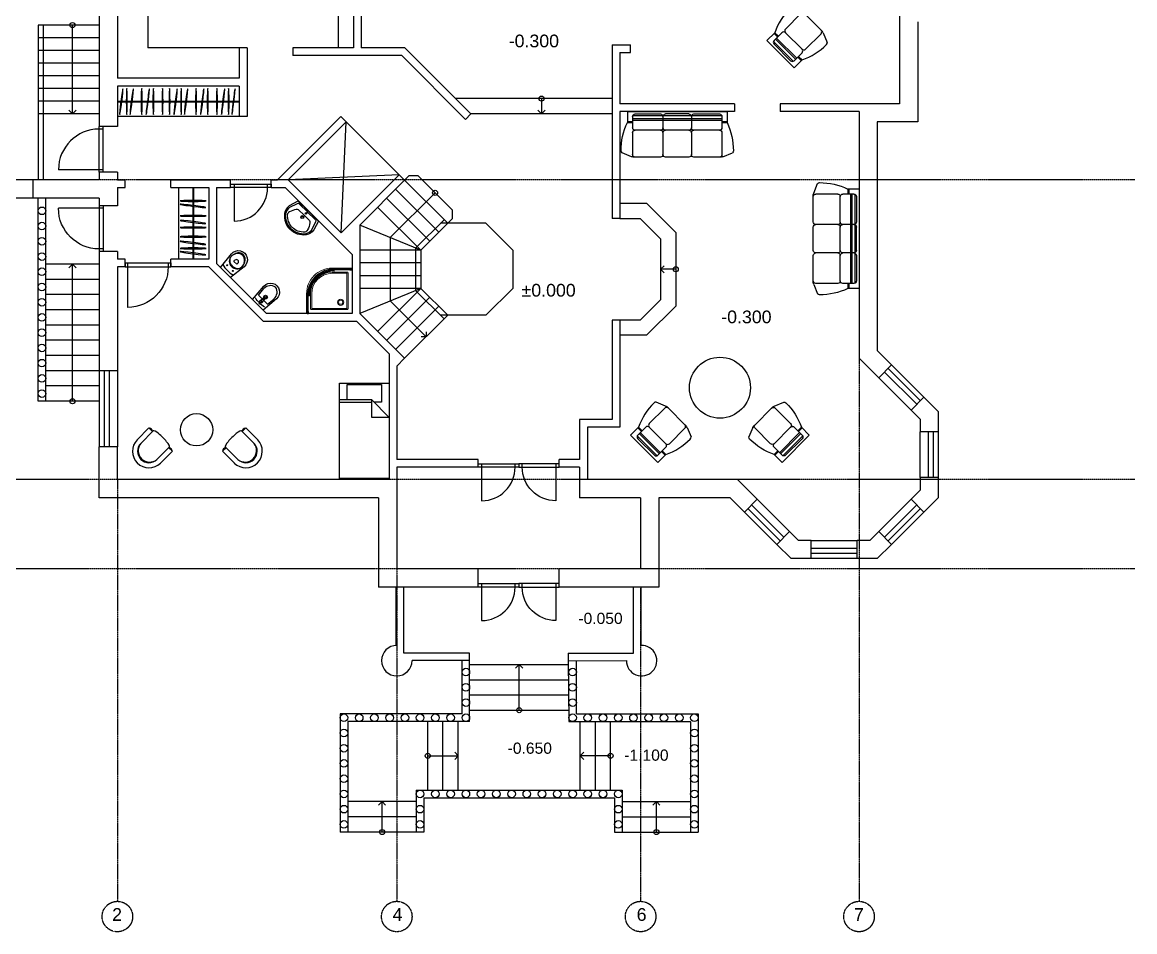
# Model space of a CAD drawing. Header units: millimetres. Extents: x -112665 to -16847, y 30630 to 100849.
# Drawn here: x -38748 to -16847, y 65238 to 83153 of the extents above; entities that cross this region are included whole.
import ezdxf

# ---------------------------------------------------------------- set-up
doc = ezdxf.new("R2010")
doc.units = ezdxf.units.MM
doc.linetypes.add('CENTER2', pattern=[1.125, 0.75, -0.125, 0.125, -0.125])
for name, color, linetype in [('axis', 40, 'CENTER2'), ('door', 251, 'Continuous'), ('furniture _san', 36, 'Continuous'), ('glass', 4, 'Continuous'), ('Stair', 250, 'Continuous'), ('wall', 5, 'Continuous')]:
    doc.layers.add(name, color=color, linetype=linetype)
doc.layers.add('txt', color=7, linetype='Continuous', lineweight=13)
doc.styles.add('ATTR', font='romans.shx', dxfattribs={"width": 0.8, "height": 0.7})
doc.styles.get("Standard").update_dxf_attribs({"font": 'arial.ttf'})

# ---------------------------------------------------------------- blocks, each defined once
blk = doc.blocks.new('Door90')
for points in [[(0, 80), (-900, 80)], [(-900, 80), (-900, 0)], [(0, 0), (-900, 0)], [(-850, 80), (-850, 0)], [(-50, 80), (-50, -800)], [(0, 80), (0, 0)]]:
    blk.add_lwpolyline(points)
blk.add_arc((-50, 0), 800, 180, 270)
blk = doc.blocks.new('Door80')
for points in [[(-70, 0), (-70, 730)], [(-730, 70), (-730, 0)]]:
    blk.add_lwpolyline(points)
blk.add_lwpolyline([(-800, 0), (-800, 70), (0, 70), (0, 0)], close=True)
blk.add_arc((-70, 70), 660, 90, 180)
blk = doc.blocks.new('mimmy221x90')
at = {"color": 0}
for p, q in [((-150, 420), (-150, 200)), ((1810, 420), (-150, 420)), ((-50, 220), (-150, 220)), ((1706, 340), (-50, 340)), ((-50, 320), (-50, 100)), ((1710, 280), (-50, 280)), ((1710, 250), (-50, 250)), ((500, 370), (0, 370)), ((550, 320), (550, 105)), ((600, 370), (1060, 370)), ((1110, 320), (1110, 105)), ((1660, 370), (1160, 370)), ((1710, 320), (1710, 100)), ((1810, 220), (1710, 220)), ((1810, 420), (1810, 200)), ((-50, 200), (-150, 200)), ((-50, 0), (-50, -430)), ((0, 50), (500, 50)), ((550, 0), (550, -430)), ((600, 50), (1060, 50)), ((1110, 0), (1110, -430)), ((1160, 50), (1660, 50)), ((1810, 200), (1710, 200)), ((1710, 0), (1710, -430)), ((-68, -472), (-256, -395)), ((1728, -472), (1916, -395)), ((0, -480), (500, -480)), ((600, -480), (1060, -480)), ((1160, -480), (1660, -480))]:
    blk.add_line(p, q, dxfattribs=at)
for centre, radius, start, end in [((0, 320), 50, 90, 180), ((500, 320), 50, 0, 90), ((600, 320), 50, 90, 180), ((1060, 320), 50, 0, 90), ((1160, 320), 50, 90, 180), ((1660, 320), 50, 0, 90), ((989, -348), 1264, 154.3056, 180.3518), ((0, 100), 50, 180, 270), ((0, 0), 50, 90, 180), ((500, 100), 50, 270, 0), ((500, 0), 50, 0, 90), ((600, 100), 50, 180, 270), ((600, 0), 50, 90, 180), ((1060, 100), 50, 270, 0), ((1060, 0), 50, 0, 90), ((1160, 100), 50, 180, 270), ((1160, 0), 50, 90, 180), ((1660, 100), 50, 270, 0), ((1660, 0), 50, 0, 90), ((671, -348), 1264, 359.6482, 25.6944), ((-225, -356), 50, 180, 231.3402), ((0, -430), 50, 180, 270), ((500, -430), 50, 270, 0), ((600, -430), 50, 180, 270), ((1060, -430), 50, 270, 0), ((1160, -430), 50, 180, 270), ((1660, -430), 50, 270, 0), ((1885, -356), 50, 308.6598, 0), ((-20, -345), 136, 249.0983, 278.2983), ((1680, -345), 136, 261.7017, 290.9017)]:
    blk.add_arc(centre, radius, start, end, dxfattribs=at)
blk = doc.blocks.new('mimmy101x90')
at = {"color": 0}
for p, q in [((75, 776), (75, 556)), ((835, 776), (75, 776)), ((175, 676), (175, 456)), ((731, 696), (179, 696)), ((685, 726), (225, 726)), ((735, 676), (735, 456)), ((835, 776), (835, 556)), ((175, 576), (75, 576)), ((175, 556), (75, 556)), ((735, 636), (175, 636)), ((735, 606), (175, 606)), ((835, 576), (735, 576)), ((835, 556), (735, 556)), ((175, 356), (175, -74)), ((225, 406), (685, 406)), ((735, 356), (735, -74)), ((157, -116), (-31, -39)), ((225, -124), (685, -124)), ((753, -116), (941, -39))]:
    blk.add_line(p, q, dxfattribs=at)
for centre, radius, start, end in [((225, 676), 50, 90, 180), ((685, 676), 50, 0, 90), ((1214, 8), 1264, 154.3056, 180.3518), ((225, 456), 50, 180, 270), ((685, 456), 50, 270, 0), ((-304, 8), 1264, 359.6482, 25.6944), ((225, 356), 50, 90, 180), ((685, 356), 50, 0, 90), ((0, 0), 50, 180, 231.3402), ((910, 0), 50, 308.6598, 0), ((205, 11), 136, 249.0983, 278.2983), ((225, -74), 50, 180, 270), ((685, -74), 50, 270, 0), ((705, 11), 136, 261.7017, 290.9017)]:
    blk.add_arc(centre, radius, start, end, dxfattribs=at)
blk = doc.blocks.new('BEDTWIN')
at = {"linetype": 'Continuous'}
for p, q in [((0, -75.000002), (0, 0)), ((0, 0), (39.00005, 0)), ((39.00005, 0), (39.00005, -75.002733)), ((6.12005, -12.96), (6.12005, -0.99222)), ((6.12345, -1), (33.00005, -1)), ((33.00005, -1), (33.00005, -15)), ((0, -12.96), (25.15995, -12.96)), ((25.15995, -15.12), (0, -15.12)), ((25.15995, -12.96), (25.15995, -26.64)), ((38.84005, -26.64), (25.15995, -12.96)), ((33.00005, -15), (27.21735, -15)), ((25.15995, -26.64), (38.84005, -26.64)), ((38.99535, -75.000002), (0, -75.000002))]:
    blk.add_line(p, q, dxfattribs=at)
at = {"style": 'ATTR', "width": 0.8, "flags": 9}
blk.add_attdef('ESTCODE', (0, 0), '', height=0.7, dxfattribs=at)
blk = doc.blocks.new('Bedsingle')
at = {"xscale": 25.00000000000181, "yscale": 25.00000000000181, "zscale": 25.00000000000181, "rotation": 180.0072423897633}
blk.add_blockref('BEDTWIN', (975, 0), dxfattribs=at)
blk = doc.blocks.new('clab-65x60')
at = {"color": 0}
for p, q in [((-325, -304), (-325, 27)), ((-225, -324), (-225, 27)), ((225, 27), (225, -324)), ((325, 27), (325, -304)), ((-225, -304), (-325, -304)), ((325, -304), (225, -304))]:
    blk.add_line(p, q, dxfattribs=at)
for centre, radius, start, end in [((0, 21), 325, 1.005, 178.995), ((0, 21), 225, 1.4518, 178.5482), ((0, 0), 227, 6.8053, 173.1947), ((-275, -274), 50, 216.8699, 323.1301), ((275, -274), 50, 216.8699, 323.1301)]:
    blk.add_arc(centre, radius, start, end, dxfattribs=at)
blk.add_ellipse((0, -324), major_axis=(-225, 0), ratio=0.177778, start_param=0, end_param=3.141593, dxfattribs=at)
blk = doc.blocks.new('SSS')
for p, q in [((-1, 2), (0, 9)), ((10, -2), (0, 0)), ((12, 9), (2, 11)), ((8, 4), (13, 3)), ((10, 1), (11, 6)), ((16, 17), (12, 9)), ((23, 19), (21, 19)), ((10, -2), (10, -11)), ((14, -15), (16, -16))]:
    blk.add_line(p, q)
blk.add_lwpolyline([(22, 11), (20, 11, 0.414214), (18, 10), (15, -5, 0.414214), (16, -7), (18, -8)], format="xyb")
for points in [[(21, 4), (25, 3), (25, 3), (29, 25), (28, 25), (25, 26), (24, 25), (21, 4)], [(15, -24), (19, -25), (19, -24), (24, -3), (23, -3), (20, -2), (19, -2), (15, -23)]]:
    blk.add_lwpolyline(points, close=True)
blk.add_circle((11, 3), 3.6)
for centre, radius, start, end in [((0, 2), 1.8, 168.3985, 258.3985), ((2, 9), 1.8, 78.3985, 168.3985), ((11, 3), 5.4, 78.3985, 258.3985), ((20, 15), 4.5, 78.3985, 155.158), ((14, -11), 4.5, 181.639, 258.3985)]:
    blk.add_arc(centre, radius, start, end)
blk = doc.blocks.new('Kolo STANDARD PLUS 80')
at = {"color": 0, "lineweight": 0}
for p, q in [((0, 790), (1, 790)), ((1, 790), (5, 787)), ((5, 787), (10, 787)), ((34, 785), (6, 785)), ((6, 785), (6, 784)), ((6, 784), (10, 784)), ((10, 787), (10, 785)), ((10, 785), (12, 785)), ((10, 784), (10, 772)), ((12, 787), (25, 790)), ((12, 786), (12, 787)), ((12, 785), (12, 786)), ((20, 785), (12, 785)), ((12, 785), (12, 785)), ((12, 772), (12, 783)), ((12, 783), (34, 783)), ((25, 790), (38, 788)), ((31, 783), (37, 783)), ((34, 783), (34, 785)), ((38, 788), (39, 788)), ((38, 787), (38, 784)), ((39, 788), (39, 787)), ((39, 787), (39, 768)), ((39, 787), (307, 787)), ((39, 783), (307, 783)), ((315, 776), (315, 783)), ((319, 784), (319, 783)), ((320, 782), (320, 784)), ((327, 775), (327, 783)), ((10, 772), (6, 772)), ((6, 772), (6, 770)), ((6, 770), (7, 770)), ((7, 770), (34, 770)), ((7, 770), (7, 770)), ((34, 772), (12, 772)), ((12, 770), (20, 770)), ((30, 779), (30, 781)), ((39, 782), (31, 782)), ((31, 779), (31, 781)), ((35, 778), (31, 778)), ((34, 777), (31, 777)), ((34, 770), (34, 772)), ((35, 778), (35, 778)), ((37, 776), (35, 776)), ((36, 777), (37, 777)), ((38, 778), (38, 777)), ((38, 778), (39, 778)), ((38, 768), (38, 775)), ((39, 776), (307, 776)), ((39, 769), (307, 769)), ((39, 768), (39, 768)), ((70, 90), (70, 710)), ((350, 730), (90, 730)), ((90, 90), (90, 710)), ((350, 710), (90, 710)), ((315, 766), (315, 773)), ((315, 773), (315, 773)), ((315, 773), (315, 773)), ((316, 759), (315, 766)), ((315, 765), (316, 765)), ((316, 769), (317, 755)), ((317, 751), (316, 759)), ((317, 773), (317, 770)), ((317, 770), (322, 770)), ((317, 755), (325, 755)), ((327, 752), (317, 749)), ((325, 754), (318, 754)), ((318, 754), (318, 751)), ((318, 751), (327, 753)), ((318, 750), (318, 751)), ((325, 755), (325, 754)), ((327, 753), (327, 752)), ((601, 640), (602, 641)), ((604, 637), (601, 640)), ((607, 641), (604, 644)), ((604, 644), (604, 643)), ((606, 637), (604, 637)), ((605, 635), (612, 642)), ((611, 626), (605, 632)), ((606, 634), (613, 642)), ((612, 627), (606, 633)), ((608, 640), (607, 641)), ((614, 623), (609, 617)), ((609, 616), (610, 614)), ((612, 626), (612, 625)), ((612, 625), (612, 625)), ((612, 625), (614, 623)), ((614, 614), (612, 615)), ((613, 615), (612, 614)), ((620, 635), (613, 627)), ((616, 618), (613, 616)), ((614, 614), (613, 616)), ((614, 642), (620, 636)), ((621, 634), (614, 626)), ((614, 624), (617, 622)), ((614, 614), (615, 612)), ((614, 614), (616, 613)), ((615, 613), (614, 612)), ((616, 609), (614, 610)), ((615, 642), (621, 637)), ((616, 620), (618, 618)), ((616, 618), (617, 617)), ((618, 616), (616, 613)), ((618, 616), (617, 617)), ((623, 614), (617, 609)), ((620, 616), (618, 618)), ((624, 614), (622, 617)), ((625, 612), (623, 614)), ((626, 612), (625, 612)), ((625, 612), (625, 612)), ((634, 621), (626, 614)), ((626, 611), (632, 605)), ((635, 620), (627, 613)), ((627, 612), (633, 606)), ((634, 606), (642, 613)), ((635, 605), (642, 612)), ((642, 614), (636, 620)), ((642, 615), (637, 621)), ((637, 606), (637, 604)), ((637, 604), (640, 601)), ((640, 608), (641, 607)), ((640, 601), (641, 602)), ((641, 607), (644, 604)), ((644, 604), (643, 604)), ((710, 350), (710, 90)), ((730, 350), (730, 90)), ((752, 327), (749, 317)), ((750, 318), (751, 318)), ((751, 318), (753, 327)), ((754, 318), (751, 318)), ((751, 317), (759, 316)), ((753, 327), (752, 327)), ((755, 325), (754, 325)), ((754, 325), (754, 318)), ((755, 317), (755, 325)), ((769, 316), (755, 317)), ((759, 316), (766, 315)), ((765, 315), (765, 316)), ((766, 315), (773, 315)), ((769, 39), (769, 307)), ((770, 317), (770, 322)), ((773, 317), (770, 317)), ((773, 315), (773, 315)), ((773, 315), (773, 315)), ((775, 327), (783, 327)), ((776, 315), (783, 315)), ((776, 39), (776, 307)), ((782, 320), (784, 320)), ((784, 319), (783, 319)), ((783, 39), (783, 307)), ((787, 307), (787, 39)), ((710, 90), (90, 90)), ((710, 70), (90, 70)), ((770, 4), (766, 0)), ((787, 39), (768, 39)), ((768, 38), (775, 38)), ((768, 10), (770, 10)), ((770, 7), (770, 34)), ((770, 34), (772, 34)), ((770, 12), (770, 20)), ((770, 6), (770, 7)), ((772, 6), (770, 6)), ((772, 4), (770, 4)), ((772, 34), (772, 12)), ((772, 12), (783, 12)), ((784, 10), (772, 10)), ((772, 10), (772, 6)), ((772, 10), (773, 10)), ((776, 0), (772, 4)), ((773, 10), (773, 5)), ((782, 10), (773, 10)), ((773, 5), (777, 1)), ((776, 37), (776, 35)), ((777, 1), (776, 0)), ((778, 38), (777, 38)), ((777, 36), (777, 37)), ((777, 34), (777, 31)), ((778, 38), (778, 39)), ((778, 35), (778, 35)), ((778, 35), (778, 31)), ((778, 1), (782, 5)), ((780, 0), (778, 1)), ((779, 31), (781, 31)), ((779, 30), (781, 30)), ((783, 4), (780, 0)), ((782, 39), (782, 31)), ((782, 10), (784, 10)), ((782, 5), (782, 10)), ((783, 31), (783, 37)), ((783, 12), (783, 34)), ((783, 34), (785, 34)), ((783, 10), (783, 6)), ((784, 10), (783, 10)), ((783, 6), (785, 6)), ((785, 4), (783, 4)), ((787, 38), (784, 38)), ((784, 6), (784, 10)), ((784, 6), (784, 10)), ((785, 6), (784, 6)), ((785, 6), (784, 6)), ((785, 34), (785, 6)), ((785, 20), (785, 12)), ((785, 20), (785, 6)), ((785, 20), (785, 20)), ((785, 12), (785, 20)), ((786, 12), (785, 12)), ((785, 10), (787, 10)), ((785, 6), (785, 10)), ((789, 0), (785, 4)), ((787, 12), (786, 12)), ((787, 39), (788, 39)), ((790, 25), (787, 12)), ((787, 10), (787, 5)), ((787, 5), (790, 1)), ((788, 39), (788, 38)), ((788, 38), (790, 25)), ((790, 1), (789, 0))]:
    blk.add_line(p, q, dxfattribs=at)
at = {"color": 0}
for p, q in [((1, 790), (0, 789)), ((0, 789), (4, 785)), ((4, 783), (0, 780)), ((5, 787), (1, 790)), ((4, 785), (4, 783)), ((10, 787), (5, 787)), ((6, 783), (6, 785)), ((6, 785), (10, 785)), ((10, 783), (6, 783)), ((10, 785), (10, 787)), ((10, 782), (10, 783)), ((19, 787), (17, 787)), ((20, 785), (20, 786)), ((20, 785), (20, 785)), ((39, 787), (307, 787)), ((310, 783), (307, 783)), ((307, 783), (307, 776)), ((313, 783), (310, 782)), ((313, 776), (313, 783)), ((328, 775), (328, 783)), ((0, 780), (0, 779)), ((0, 779), (1, 778)), ((0, 779), (0, 779)), ((1, 777), (0, 776)), ((0, 776), (4, 772)), ((4, 770), (0, 766)), ((0, 766), (1, 765)), ((0, 766), (0, 766)), ((0, 766), (0, 766)), ((1, 778), (5, 782)), ((5, 773), (1, 777)), ((1, 765), (5, 768)), ((4, 772), (4, 770)), ((5, 782), (10, 782)), ((10, 773), (5, 773)), ((5, 768), (10, 768)), ((6, 770), (6, 772)), ((6, 772), (10, 772)), ((10, 770), (6, 770)), ((10, 772), (10, 773)), ((10, 768), (10, 770)), ((19, 769), (17, 769)), ((20, 770), (20, 770)), ((310, 782), (307, 782)), ((307, 778), (307, 778)), ((307, 774), (315, 774)), ((308, 777), (308, 776)), ((308, 775), (310, 775)), ((310, 776), (310, 778)), ((310, 778), (311, 778)), ((311, 778), (311, 776)), ((311, 775), (313, 775)), ((315, 773), (315, 769)), ((316, 769), (322, 769)), ((600, 640), (604, 645)), ((605, 635), (600, 640)), ((604, 645), (610, 640)), ((610, 640), (605, 635)), ((610, 617), (615, 622)), ((612, 615), (610, 617)), ((617, 620), (612, 615)), ((615, 622), (617, 620)), ((620, 617), (615, 612)), ((615, 612), (617, 610)), ((617, 610), (622, 615)), ((622, 615), (620, 617)), ((640, 610), (635, 605)), ((635, 605), (640, 600)), ((645, 604), (640, 610)), ((640, 600), (645, 604)), ((769, 316), (769, 322)), ((773, 315), (769, 315)), ((774, 307), (774, 315)), ((775, 328), (783, 328)), ((775, 311), (775, 313)), ((775, 308), (775, 310)), ((776, 313), (783, 313)), ((778, 311), (776, 311)), ((776, 310), (778, 310)), ((777, 308), (776, 308)), ((783, 307), (776, 307)), ((778, 310), (778, 311)), ((778, 307), (778, 307)), ((783, 313), (782, 310)), ((782, 310), (782, 307)), ((783, 310), (783, 307)), ((787, 39), (787, 307)), ((765, 1), (768, 5)), ((766, 0), (765, 1)), ((770, 4), (766, 0)), ((766, 0), (766, 0)), ((766, 0), (766, 0)), ((768, 5), (768, 10)), ((768, 10), (770, 10)), ((769, 19), (769, 17)), ((770, 20), (770, 20)), ((770, 10), (770, 6)), ((770, 6), (772, 6)), ((772, 4), (770, 4)), ((772, 6), (772, 10)), ((772, 10), (773, 10)), ((776, 0), (772, 4)), ((773, 10), (773, 5)), ((773, 5), (777, 1)), ((777, 1), (776, 0)), ((778, 1), (782, 5)), ((779, 0), (778, 1)), ((780, 0), (779, 0)), ((779, 0), (779, 0)), ((783, 4), (780, 0)), ((782, 5), (782, 10)), ((782, 10), (783, 10)), ((783, 10), (783, 6)), ((783, 6), (785, 6)), ((785, 4), (783, 4)), ((785, 20), (786, 20)), ((785, 6), (785, 10)), ((785, 10), (787, 10)), ((789, 0), (785, 4)), ((787, 19), (787, 17)), ((787, 10), (787, 5)), ((787, 5), (790, 1)), ((790, 1), (789, 0))]:
    blk.add_line(p, q, dxfattribs=at)
at = {"color": 0, "lineweight": 0}
blk.add_lwpolyline([(0, 0), (0, 800), (350, 800, -0.414214), (800, 350), (800, 0), (0, 0)], format="xyb", dxfattribs=at)
for centre, radius, start, end in [((90, 710), 20, 90, 180.0065), ((350, 350), 380, 0, 90), ((350, 350), 360, 0, 90), ((90, 90), 20, 179.9935, 270), ((710, 90), 20, 270, 0.0065)]:
    blk.add_arc(centre, radius, start, end, dxfattribs=at)
for centre, major_axis, start_param, end_param in [((27, 759), (-22.3, 22.3), -1.154774, -0.302152), ((13, 786), (0.945, 0.945), 1.533218, 2.730298), ((27, 761), (-19.8, 19.8), -1.185675, -0.435284), ((31, 781), (-1.12, 1.12), -0.785398, 0.785398), ((37, 784), (-0.558, 0.558), 2.356194, 3.926991), ((38, 787), (-0.803, 0.803), 3.843893, 5.139016), ((307, 307), (340, 340), 5.497787, 7.068583), ((322, 753), (22.2, 22.2), 0.88446, 1.001686), ((315, 783), (-0.434, 0.434), -0.56911, 0.785398), ((319, 780), (1.83, 1.83), 1.087097, 3.111625), ((322, 753), (-22.2, 22.2), -0.944882, -0.7213), ((319, 780), (1.83, 1.83), 6.054132, 6.907509), ((327, 783), (0.441, 0.441), 5.497787, 6.9091), ((13, 769), (0.945, 0.945), 1.93168, 3.179171), ((27, 796), (-22.3, 22.3), 1.872948, 2.725571), ((27, 794), (19.8, 19.8), 3.576877, 4.327268), ((31, 779), (1.12, 1.12), 2.356194, 3.926991), ((31, 781), (-0.372, 0.372), -0.785398, 0.785398), ((31, 779), (0.372, 0.372), 2.356194, 3.926991), ((35, 777), (1.25, 1.25), 2.44543, 3.688035), ((36, 778), (0.558, 0.558), 2.356194, 3.926991), ((37, 777), (-0.372, 0.372), 2.356194, 3.926991), ((37, 775), (0.5, 0.5), 5.100511, 7.071069), ((38, 768), (0.803, 0.803), 4.285761, 5.580885), ((307, 307), (-327, 327), 4.712389, 5.497787), ((316, 752), (1.99, 1.99), 1.914742, 4.005065), ((314, 753), (0.334, 0.334), 4.975055, 8.169267), ((315, 776), (0.434, 0.434), 2.356194, 3.600658), ((314, 773), (1.69, 1.69), 5.497787, 6.742251), ((317, 752), (-1.43, 1.43), 0.579996, 2.203041), ((316, 751), (0.316, 0.316), 3.825718, 5.803845), ((319, 780), (-0.923, 0.923), 3.600616, 7.937006), ((318, 779), (-0.447, 0.447), 1.618242, 4.754679), ((319, 780), (0.828, 0.828), 3.220022, 4.593607), ((321, 779), (0.876, 0.876), 1.49966, 2.854642), ((321, 779), (0.341, 0.341), 2.854642, 5.904896), ((321, 779), (-0.219, 0.219), -1.522805, 1.192507), ((323, 780), (-0.627, 0.627), 0.331786, 1.522805), ((322, 781), (0.298, 0.298), 4.877233, 7.095519), ((322, 779), (0.235, 0.235), 3.189584, 6.235194), ((322, 775), (3.85, 3.85), 3.926991, 5.497787), ((307, 307), (330, 330), 0, 0.742027), ((591, 636), (-0.61, 0.61), -1.004108, 4.041936), ((600, 628), (8.56, 8.56), 0.763636, 1.518914), ((600, 628), (7.85, 7.85), 0.658247, 1.518914), ((607, 634), (-1.47, 1.47), 0.025583, 1.596379), ((607, 634), (-0.367, 0.367), 0.025583, 1.596379), ((609, 616), (0.556, 0.556), 1.587947, 3.221055), ((611, 615), (1.1, 1.1), 3.167176, 4.737972), ((613, 628), (1.47, 1.47), 3.167176, 4.737972), ((614, 641), (1.47, 1.47), 0.025583, 1.596379), ((613, 628), (-0.367, 0.367), 1.596379, 3.167176), ((614, 641), (0.367, 0.367), 0.025583, 1.596379), ((614, 625), (0.761, 0.761), 1.596971, 3.191333), ((615, 611), (-1.1, 1.1), -0.025583, 1.545213), ((616, 609), (-0.556, 0.556), 1.491334, 3.124442), ((616, 621), (-1.16, 1.16), 2.902385, 4.498277), ((621, 616), (1.16, 1.16), 0.214112, 1.810004), ((620, 635), (0.367, 0.367), 4.737972, 6.308768), ((620, 635), (1.47, 1.47), 4.737972, 6.308768), ((625, 614), (0.761, 0.761), 3.091852, 4.686214), ((628, 613), (-1.47, 1.47), -0.025583, 1.545213), ((628, 613), (0.367, 0.367), 1.545213, 3.11601), ((634, 607), (1.47, 1.47), 3.11601, 4.686806), ((307, 307), (-327, 327), 3.926991, 4.712389), ((634, 607), (-0.367, 0.367), 1.545213, 3.11601), ((635, 620), (1.47, 1.47), 6.257602, 7.828399), ((635, 620), (-0.367, 0.367), 4.686806, 6.257602), ((636, 591), (0.61, 0.61), 0.670453, 5.716497), ((628, 600), (7.85, 7.85), 4.764272, 5.624939), ((307, 307), (-330, 330), 3.970362, 4.712389), ((628, 600), (8.56, 8.56), 4.764272, 5.519549), ((641, 614), (1.47, 1.47), 4.686806, 6.257602), ((641, 614), (0.367, 0.367), 4.686806, 6.257602), ((200, 200), (38.2, 38.2), 0.785398, 7.068583), ((200, 200), (25.5, 25.5), 0.785398, 7.068583), ((752, 316), (1.99, 1.99), 2.27812, 4.368444), ((751, 316), (0.316, 0.316), 0.47934, 2.457467), ((752, 317), (-1.43, 1.43), 0.938551, 2.561596), ((753, 314), (-0.334, 0.334), 2.826308, 6.02052), ((775, 322), (3.85, 3.85), 0.785398, 2.356194), ((773, 314), (-1.69, 1.69), 4.253323, 5.497787), ((776, 315), (-0.434, 0.434), 1.111731, 2.356194), ((779, 321), (0.341, 0.341), 0.378289, 3.428543), ((779, 321), (0.876, 0.876), 3.428543, 4.783526), ((780, 319), (0.828, 0.828), 1.689578, 3.063163), ((780, 319), (1.83, 1.83), 3.17156, 5.196088), ((779, 318), (-0.447, 0.447), 4.670099, 7.806536), ((779, 321), (-0.219, 0.219), 1.949085, 4.664397), ((779, 322), (0.235, 0.235), 0.047992, 3.093601), ((780, 319), (0.923, 0.923), 3.058568, 7.394959), ((780, 323), (0.627, 0.627), 3.189584, 4.380603), ((781, 322), (0.298, 0.298), 5.470852, 7.689138), ((780, 319), (1.83, 1.83), 5.658862, 6.512239), ((783, 327), (0.441, 0.441), 5.657271, 7.068583), ((753, 322), (-22.2, 22.2), 3.710703, 3.827929), ((783, 315), (0.434, 0.434), 3.926991, 5.281499), ((753, 322), (-22.2, 22.2), 3.862892, 4.086475), ((796, 27), (22.3, 22.3), 1.986818, 2.839441), ((794, 27), (19.8, 19.8), 1.955917, 2.706309), ((768, 38), (-0.803, 0.803), -0.868496, 0.426627), ((769, 13), (-0.945, 0.945), 1.533218, 2.780709), ((775, 37), (0.5, 0.5), 5.495302, 7.46586), ((777, 35), (1.25, 1.25), 2.59515, 3.837755), ((777, 37), (0.372, 0.372), 0.785398, 2.356194), ((778, 36), (-0.558, 0.558), 0.785398, 2.356194), ((779, 31), (-1.12, 1.12), 0.785398, 2.356194), ((779, 31), (0.372, 0.372), 2.356194, 3.926991), ((781, 31), (1.12, 1.12), 3.926991, 5.497787), ((781, 31), (-0.372, 0.372), 2.356194, 3.926991), ((784, 37), (-0.558, 0.558), -0.785398, 0.785398), ((786, 13), (0.945, 0.945), 3.552887, 4.749968), ((787, 38), (0.803, 0.803), 5.856558, 7.151681), ((761, 27), (-19.8, 19.8), 3.576877, 4.327268), ((759, 27), (-22.3, 22.3), 3.443744, 4.296367)]:
    blk.add_ellipse(centre, major_axis=major_axis, ratio=1, start_param=start_param, end_param=end_param, dxfattribs=at)
at = {"color": 0}
for centre, major_axis, start_param, end_param in [((17, 787), (-0.302, 0.302), -0.785398, 2.356194), ((19, 786), (-0.719, 0.719), 3.926991, 5.536998), ((307, 307), (340, 340), 0, 0.785398), ((322, 753), (23, 23), 0.625914, 1.16457), ((313, 783), (0.248, 0.248), 5.497787, 7.398007), ((327, 783), (-1.24, 1.24), 3.926991, 5.338303), ((17, 768), (0.302, 0.302), 0.785398, 3.926991), ((19, 770), (0.719, 0.719), 3.88778, 5.497787), ((307, 775), (0.344, 0.344), 0.419943, 2.047557), ((307, 775), (0.518, 0.518), 2.047557, 3.926991), ((307, 777), (0.248, 0.248), 5.497787, 7.068583), ((308, 776), (-0.248, 0.248), 0.785398, 2.356194), ((310, 782), (-0.248, 0.248), 2.356194, 2.685618), ((310, 778), (0.248, 0.248), 0.785398, 2.356194), ((310, 776), (0.248, 0.248), 3.926991, 5.497787), ((311, 778), (-0.248, 0.248), 3.926991, 5.497787), ((311, 776), (-0.248, 0.248), 0.785398, 2.356194), ((313, 776), (0.248, 0.248), 3.926991, 5.497787), ((314, 773), (0.889, 0.889), 5.497787, 6.702362), ((316, 769), (0.434, 0.434), 2.356194, 3.926991), ((322, 775), (-4.65, 4.65), 2.356194, 3.926991), ((307, 307), (317, 317), 0.047326, 0.743816), ((307, 307), (315, 315), 0.047496, 0.738882), ((307, 307), (-315, 315), 3.973507, 4.664893), ((307, 307), (317, 317), 5.539369, 6.235859), ((307, 307), (340, 340), 5.497787, 6.283185), ((775, 322), (-4.65, 4.65), -0.785398, 0.785398), ((769, 316), (-0.434, 0.434), 0.785398, 2.356194), ((773, 314), (0.889, 0.889), 5.864009, 7.068583), ((775, 307), (0.518, 0.518), 2.356194, 4.235628), ((776, 313), (0.248, 0.248), 0.785398, 2.356194), ((776, 311), (-0.248, 0.248), 0.785398, 2.356194), ((776, 310), (-0.248, 0.248), -0.785398, 0.785398), ((776, 308), (-0.248, 0.248), 0.785398, 2.356194), ((775, 307), (-0.344, 0.344), 2.664832, 4.292446), ((777, 307), (0.248, 0.248), 5.497787, 7.068583), ((778, 311), (0.248, 0.248), 5.497787, 7.068583), ((778, 310), (0.248, 0.248), 3.926991, 5.497787), ((782, 310), (-0.248, 0.248), 0.455975, 0.785398), ((783, 327), (1.24, 1.24), 5.657271, 7.068583), ((753, 322), (-23, 23), 3.547819, 4.086475), ((783, 313), (-0.248, 0.248), 3.597568, 5.497787), ((768, 17), (-0.302, 0.302), 0.785398, 3.926991), ((770, 19), (0.719, 0.719), 0.785398, 2.395405), ((786, 19), (0.719, 0.719), 5.458576, 7.068583), ((787, 17), (-0.302, 0.302), 0.785398, 3.926991)]:
    blk.add_ellipse(centre, major_axis=major_axis, ratio=1, start_param=start_param, end_param=end_param, dxfattribs=at)
at = {"color": 0, "lineweight": 0, "zscale": 0.5008152169937079}
for p, xscale, yscale, rotation in [((397, 743), 0.8764266297366703, 0.8764266297366703, 90), ((551, 679), 0.8764266297351813, 0.8764266297351813, 68.36710436433192)]:
    blk.add_blockref('SSS', p, dxfattribs=dict(at, xscale=xscale, yscale=yscale, rotation=rotation))
at = {"color": 0, "lineweight": 0, "extrusion": (0, 0, -1), "zscale": -0.5008152169937079}
for p, xscale, yscale, rotation in [((-679, 551), 0.8764266297419449, 0.8764266297419449, 158.3671043645073), ((-743, 397), 0.8764266297366703, 0.8764266297366703, 180)]:
    blk.add_blockref('SSS', p, dxfattribs=dict(at, xscale=xscale, yscale=yscale, rotation=rotation))
blk = doc.blocks.new('mixer4bidet(plan)')
at = {"color": 0}
for p, q in [((-28, 2), (-35, 2)), ((0, 28), (94, 21)), ((97, 18), (97, -18)), ((97, 11), (104, 11)), ((104, 13), (112, 13)), ((113, 12), (121, 12)), ((-28, -2), (-35, -2)), ((0, -28), (94, -21)), ((97, -11), (104, -11)), ((104, -13), (112, -13)), ((113, -12), (121, -12))]:
    blk.add_line(p, q, dxfattribs=at)
blk.add_circle((-42, 0), 6.91, dxfattribs=at)
for centre, radius, start, end in [((0, 0), 27.5, 45.2651, 314.7349), ((0, 0), 24.5, 55.034, 65.9105), ((15, 22), 2, 235.034, 267.8471), ((94, 18), 3, 0, 86.3288), ((0, 0), 24.5, 294.0895, 304.966), ((15, -22), 2, 92.1529, 124.966), ((94, -18), 3, 273.6712, 0)]:
    blk.add_arc(centre, radius, start, end, dxfattribs=at)
for centre, major_axis, ratio, start_param, end_param in [((0, 0), (90.3, 0), 0.221476, 4.880525, 7.685846), ((104, 0), (0, 13), 0.174484, 2.579523, 6.845255), ((104, 0), (0, -11), 0.174139, 0, 3.141593), ((112, 0), (0, 13), 0.174484, 3.141593, 6.283185), ((121, 0), (0, 12), 0.174139, 3.141593, 6.283185)]:
    blk.add_ellipse(centre, major_axis=major_axis, ratio=ratio, start_param=start_param, end_param=end_param, dxfattribs=at)
blk.add_ellipse((70, 0), major_axis=(-10, 0), ratio=0.2, dxfattribs=at)
blk = doc.blocks.new('bide')
at = {"color": 0}
for p, q in [((-127, -145), (-142, -311)), ((-127, -145), (127, -145)), ((127, -145), (142, -311))]:
    blk.add_line(p, q, dxfattribs=at)
for points in [[(-148, 0), (148, 0), (174, -346, -1.078725), (-174, -346), (-148, 0)], [(-127, -63, -0.110662), (131, -66)]]:
    blk.add_lwpolyline(points, format="xyb", dxfattribs=at)
for centre, radius in [((0, -216), 37.4), ((0, -216), 23.9), ((0, -84), 17.5)]:
    blk.add_circle(centre, radius, dxfattribs=at)
for centre, start, end in [((30, -324), 175.5479, 259.9546), ((-30, -324), 280.0454, 4.4521)]:
    blk.add_arc(centre, 172, start, end, dxfattribs=at)
at = {"color": 0, "xscale": -1, "rotation": 90}
blk.add_blockref('mixer4bidet(plan)', (0, -84), dxfattribs=at)
blk = doc.blocks.new('v1')
at = {"color": 0}
for p, q in [((41, -270), (-41, -270)), ((-41, -270), (-41, -303)), ((41, -270), (41, -303))]:
    blk.add_line(p, q, dxfattribs=at)
blk.add_lwpolyline([(-141, 0), (141, 0), (177, -339, -1.109549), (-177, -339), (-141, 0)], format="xyb", dxfattribs=at)
for centre in [(-78, -123), (78, -123)]:
    blk.add_circle(centre, 9.95, dxfattribs=at)
for centre, radius, start, end in [((0, -615), 564, 74.7124, 105.2876), ((-9, -307), 138, 133.1854, 156.1873), ((-9, -307), 138, 133.1854, 156.1873), ((-3, -313), 146, 111.2448, 133.1854), ((-3, -313), 146, 111.2448, 133.1854), ((-10, -335), 149, 108.5391, 128.9942), ((0, -322), 156, 90, 111.2448), ((0, -322), 156, 90, 111.2448), ((0, -365), 180, 90, 108.5391), ((0, -322), 156, 68.7552, 90), ((0, -322), 156, 68.7552, 90), ((0, -365), 180, 71.4609, 90), ((3, -313), 146, 46.8146, 68.7552), ((3, -313), 146, 46.8146, 68.7552), ((10, -335), 149, 51.0058, 71.4609), ((9, -307), 138, 23.8127, 46.8146), ((9, -307), 138, 23.8127, 46.8146), ((-17, -303), 129, 156.1873, 180), ((-17, -303), 129, 156.1873, 180), ((-50, -303), 96.8, 152.905, 180), ((109, -303), 256, 180, 197.3785), ((55, -303), 202, 180, 199.4203), ((55, -303), 202, 180, 199.4203), ((-26, -315), 124, 128.9942, 152.905), ((28, -313), 173, 199.4203, 220.4025), ((28, -313), 173, 199.4203, 220.4025), ((56, -320), 200, 197.3785, 217.0738), ((11, -327), 151, 220.4025, 244.0498), ((11, -327), 151, 220.4025, 244.0498), ((0, -303), 41.2, 180, 0), ((-11, -327), 151, 295.9502, 319.5975), ((-11, -327), 151, 295.9502, 319.5975), ((26, -315), 124, 27.095, 51.0058), ((-28, -313), 173, 319.5975, 340.5797), ((-28, -313), 173, 319.5975, 340.5797), ((-56, -320), 200, 322.9262, 342.6215), ((-109, -303), 256, 342.6215, 0), ((-55, -303), 202, 340.5797, 0), ((-55, -303), 202, 340.5797, 0), ((17, -303), 129, 0, 23.8127), ((17, -303), 129, 0, 23.8127), ((50, -303), 96.8, 0, 27.095), ((22, -346), 157, 217.0738, 241.268), ((0, -350), 125, 244.0498, 270), ((0, -350), 125, 244.0498, 270), ((0, -385), 112, 241.268, 270), ((0, -350), 125, 270, 295.9502), ((0, -350), 125, 270, 295.9502), ((0, -385), 112, 270, 298.732), ((-22, -346), 157, 298.732, 322.9262)]:
    blk.add_arc(centre, radius, start, end, dxfattribs=at)
blk = doc.blocks.new('wash b1')
at = {"color": 0}
for p, q in [((-311, -264), (-342, -239)), ((311, -264), (342, -239))]:
    blk.add_line(p, q, dxfattribs=at)
for points in [[(0, 0), (-279, 0, 0.349334), (-284, -4), (-338, -191, 0.210862), (-299, -365, 0.238221), (-1, -511, -0.006376)], [(-3, 0), (276, 0, -0.349334), (281, -4), (338, -191, -0.210862), (299, -365, -0.236938), (-1, -511, 0.006376)], [(0, -25), (-216, -25, 0.390337), (-256, -51), (-308, -212, 0.183446), (-282, -357, 0.232242), (0, -490, 0.646667)], [(0, -116), (-151, -119, 0.204561), (-187, -147, 0.107345), (-252, -274, 0.24654), (-242, -344, 0.234802), (1, -452, 0.791678)], [(-3, -116), (149, -119, -0.218686), (184, -142, -0.103144), (252, -274, -0.24654), (242, -344, -0.232404), (-4, -452, -0.791678)], [(-3, -25), (213, -25, -0.390337), (253, -51), (308, -212, -0.183446), (282, -357, -0.230237), (-3, -490, -0.646667)]]:
    blk.add_lwpolyline(points, format="xyb", dxfattribs=at)
for centre, radius in [((0, -170), 29), ((0, -170), 22), ((0, -66), 16)]:
    blk.add_circle(centre, radius, dxfattribs=at)

msp = doc.modelspace()

# ---------------------------------------------------------------- linework, layer by layer
at = {"layer": 'axis'}
for p, q in [((-16847, 80048), (-45290, 80048)), ((-22275, 77148), (-22275, 65838)), ((-16847, 74148), (-45290, 74148)), ((-36875, 74148), (-36875, 65838)), ((-31375, 74148), (-31375, 65838)), ((-16847, 72388), (-45290, 72388)), ((-26575, 72028), (-26575, 65838))]:
    msp.add_line(p, q, dxfattribs=at)
at = {"layer": 'axis', "color": 3}
for centre in [(-36875, 65538), (-31375, 65538), (-26575, 65538), (-22275, 65538)]:
    msp.add_circle(centre, 300, dxfattribs=at)
at = {"layer": 'furniture _san'}
for p, q in [((-36275, 86548), (-36275, 82648)), ((-32527, 83548), (-32527, 82648)), ((-34475, 82648), (-36275, 82648)), ((-36875, 81596), (-34475, 81596)), ((-36875, 81586), (-34475, 81586)), ((-34475, 81296), (-36875, 81296)), ((-35675, 79896), (-35675, 78488)), ((-35388, 79896), (-35388, 78488)), ((-35378, 79896), (-35378, 78488))]:
    msp.add_line(p, q, dxfattribs=at)
for centre, radius in [((-25013, 75954), 600), ((-35316, 75125), 318)]:
    msp.add_circle(centre, radius, dxfattribs=at)
at = {"layer": 'furniture _san', "extrusion": (0, 0, -1)}
for centre, major_axis in [((-36798, 81588), (32, 254)), ((-36690, 81589), (0, 256)), ((-36593, 81588), (32, 254)), ((-36397, 81589), (0, 256)), ((-36276, 81588), (32, 254)), ((-36167, 81589), (0, 256)), ((-35986, 81589), (0, 256)), ((-35848, 81589), (0, 256)), ((-35728, 81588), (32, 254)), ((-35619, 81589), (0, 256)), ((-35523, 81588), (32, 254)), ((-35326, 81589), (0, 256)), ((-35205, 81588), (32, 254)), ((-35096, 81589), (0, 256)), ((-34915, 81589), (0, 256)), ((-34794, 81588), (32, 254)), ((-34686, 81589), (0, 256)), ((-34589, 81588), (32, 254)), ((-35384, 79632), (256, 0)), ((-35385, 79536), (254, -32)), ((-35384, 79339), (256, 0)), ((-35385, 79218), (254, -32)), ((-35384, 79109), (256, 0)), ((-35384, 78928), (256, 0)), ((-35385, 78807), (254, -32)), ((-35384, 78699), (256, 0)), ((-35385, 78602), (254, -32))]:
    msp.add_ellipse(centre, major_axis=major_axis, ratio=0.03669, dxfattribs=at)
at = {"layer": 'glass'}
for p, q in [((-37235, 76288), (-37235, 74788)), ((-37135, 76288), (-37135, 74788)), ((-37035, 76288), (-37035, 74788)), ((-36875, 76288), (-36875, 74788)), ((-21138, 75627), (-21774, 76263)), ((-21067, 75697), (-21703, 76334)), ((-20996, 75768), (-21633, 76405)), ((-21251, 75514), (-21887, 76150)), ((-21074, 74187), (-21074, 75087)), ((-20914, 75087), (-20914, 74187)), ((-20814, 75087), (-20814, 74187)), ((-20714, 75087), (-20714, 74187)), ((-23754, 73011), (-24390, 73647)), ((-23641, 73124), (-24277, 73760)), ((-21887, 73124), (-21251, 73760)), ((-21138, 73647), (-21774, 73011)), ((-23895, 72869), (-24532, 73506)), ((-23825, 72940), (-24461, 73576)), ((-21067, 73576), (-21703, 72940)), ((-20996, 73506), (-21633, 72869)), ((-23214, 72947), (-22314, 72947)), ((-22314, 72787), (-23214, 72787)), ((-22314, 72687), (-23214, 72687)), ((-22314, 72587), (-23214, 72587))]:
    msp.add_line(p, q, dxfattribs=at)
at = {"layer": 'Stair'}
for p, q in [((-38435, 83098), (-38435, 80048)), ((-37235, 83098), (-38435, 83098)), ((-38335, 83098), (-38335, 80048)), ((-37235, 82848), (-38435, 82848)), ((-37235, 82598), (-38435, 82598)), ((-37235, 82348), (-38435, 82348)), ((-37235, 82098), (-38435, 82098)), ((-37235, 81848), (-38435, 81848)), ((-37235, 81598), (-38435, 81598)), ((-27136, 81648), (-30214, 81648)), ((-37235, 81348), (-38435, 81348)), ((-27136, 81348), (-29914, 81348)), ((-32469, 79007), (-32369, 81188)), ((-31329, 80148), (-32369, 81188)), ((-31329, 80148), (-33510, 80048)), ((-31221, 80040), (-31129, 80132)), ((-30373, 79192), (-31221, 80040)), ((-31129, 80132), (-30960, 80132)), ((-30281, 79453), (-30960, 80132)), ((-30620, 79793), (-31503, 78910)), ((-30549, 79015), (-31398, 79863)), ((-38535, 79688), (-43412, 79688)), ((-38435, 75688), (-38435, 79688)), ((-38285, 75688), (-38285, 79688)), ((-30903, 78661), (-31752, 79510)), ((-30726, 78838), (-31575, 79687)), ((-26984, 79586), (-26459, 79586)), ((-26459, 79586), (-25884, 79010)), ((-30373, 79192), (-30281, 79284)), ((-30281, 79284), (-30281, 79453)), ((-26984, 79286), (-26584, 79286)), ((-26584, 79286), (-26184, 78886)), ((-30903, 78661), (-32103, 79158)), ((-30443, 79262), (-31003, 78703)), ((-30903, 78661), (-30373, 79192)), ((-29623, 79192), (-30514, 79192)), ((-29092, 78661), (-29623, 79192)), ((-31503, 78910), (-31503, 77663)), ((-26184, 78886), (-26184, 77686)), ((-25884, 79010), (-25884, 77561)), ((-30903, 78661), (-32103, 78661)), ((-31003, 78703), (-31003, 77870)), ((-30903, 78661), (-30903, 77911)), ((-29092, 78661), (-29092, 77911)), ((-30903, 78411), (-32103, 78411)), ((-37235, 78388), (-38285, 78388)), ((-37760, 75688), (-37760, 78388)), ((-37235, 78088), (-38285, 78088)), ((-30903, 78161), (-32103, 78161)), ((-37235, 77788), (-38285, 77788)), ((-30903, 77911), (-32103, 77911)), ((-30903, 77911), (-32103, 77414)), ((-30903, 77911), (-31752, 77063)), ((-31003, 77870), (-30443, 77310)), ((-30903, 77911), (-30373, 77381)), ((-29092, 77911), (-29623, 77381)), ((-30726, 77735), (-31575, 76886)), ((-30797, 76957), (-31503, 77663)), ((-30549, 77558), (-31398, 76709)), ((-26184, 77686), (-26584, 77286)), ((-25884, 77561), (-26459, 76986)), ((-37235, 77488), (-38285, 77488)), ((-31221, 76533), (-30373, 77381)), ((-29623, 77381), (-30514, 77381)), ((-37235, 77188), (-38285, 77188)), ((-26584, 77286), (-26984, 77286)), ((-37235, 76888), (-38285, 76888)), ((-26459, 76986), (-26984, 76986)), ((-37235, 76588), (-38285, 76588)), ((-37235, 76288), (-38285, 76288)), ((-37235, 75988), (-38285, 75988)), ((-37235, 75688), (-38435, 75688)), ((-30090, 69528), (-30090, 70578)), ((-29940, 69378), (-29940, 70578)), ((-27840, 69528), (-27840, 70578)), ((-29940, 70503), (-27998, 70503)), ((-28965, 69603), (-28965, 70503)), ((-29940, 70203), (-27996, 70203)), ((-29940, 69903), (-27990, 69903)), ((-32490, 69528), (-32490, 67203)), ((-30090, 69528), (-32490, 69528)), ((-29940, 69603), (-27990, 69603)), ((-27840, 69528), (-25440, 69528)), ((-25440, 69528), (-25440, 67203)), ((-32340, 69378), (-32340, 67203)), ((-29940, 69378), (-32340, 69378)), ((-30765, 68028), (-30765, 69378)), ((-30465, 68028), (-30465, 69378)), ((-30165, 68028), (-30165, 69378)), ((-27990, 69378), (-25590, 69378)), ((-27765, 68028), (-27765, 69378)), ((-27465, 68028), (-27465, 69378)), ((-27165, 68028), (-27165, 69378)), ((-25590, 69378), (-25590, 67203)), ((-30765, 68703), (-30165, 68703)), ((-27165, 68703), (-27765, 68703)), ((-30990, 68028), (-30990, 67203)), ((-30990, 68028), (-26940, 68028)), ((-26940, 68028), (-26940, 67203)), ((-30990, 67803), (-32340, 67803)), ((-31665, 67203), (-31665, 67803)), ((-30840, 67878), (-30840, 67203)), ((-30840, 67878), (-27090, 67878)), ((-27090, 67878), (-27090, 67203)), ((-26940, 67803), (-25590, 67803)), ((-26265, 67203), (-26265, 67803)), ((-30990, 67503), (-32340, 67503)), ((-26940, 67503), (-25590, 67503)), ((-30840, 67203), (-32490, 67203)), ((-27090, 67203), (-25440, 67203))]:
    msp.add_line(p, q, dxfattribs=at)
for points in [[(-37760, 81348), (-37760, 83098)], [(-28525, 81648), (-28525, 81348)], [(-37689, 81418), (-37760, 81348), (-37830, 81418)], [(-28454, 81418), (-28525, 81348), (-28595, 81418)], [(-37689, 78317), (-37760, 78388), (-37830, 78317)], [(-26114, 78216), (-26184, 78286), (-26114, 78357)], [(-25884, 78286), (-26184, 78286)], [(-30797, 77057), (-30797, 76957), (-30897, 76957)], [(-27999, 70577), (-27990, 69378)], [(-28894, 70432), (-28965, 70503), (-29035, 70432)], [(-30235, 68773), (-30165, 68703), (-30235, 68632)], [(-27694, 68773), (-27765, 68703), (-27694, 68632)], [(-31594, 67732), (-31665, 67803), (-31735, 67732)], [(-26194, 67732), (-26265, 67803), (-26335, 67732)]]:
    msp.add_lwpolyline(points, dxfattribs=at)
for centre in [(-37760, 83098), (-28525, 81648), (-30620, 79793), (-25884, 78286), (-37760, 75688), (-28965, 69603), (-30765, 68703), (-27165, 68703), (-31665, 67203), (-26265, 67203)]:
    msp.add_circle(centre, 50, dxfattribs=at)
at = {"layer": 'wall'}
for p, q in [((-37235, 87638), (-37235, 81098)), ((-36875, 86548), (-36875, 82048)), ((-21475, 86548), (-21475, 81548)), ((-32075, 83700), (-32075, 82648)), ((-32227, 83548), (-32227, 82648)), ((-21115, 83158), (-21115, 81188)), ((-34475, 82648), (-34475, 82048)), ((-34323, 82648), (-34475, 82648)), ((-34323, 82648), (-34323, 81296)), ((-33423, 82648), (-33423, 82496)), ((-32227, 82648), (-33423, 82648)), ((-31214, 82648), (-32075, 82648)), ((-29914, 81348), (-31214, 82648)), ((-27136, 82708), (-27136, 79286)), ((-27136, 82708), (-26775, 82708)), ((-26775, 82556), (-26775, 82708)), ((-31277, 82496), (-33423, 82496)), ((-30021, 81240), (-31277, 82496)), ((-26984, 82556), (-26984, 81548)), ((-26984, 82556), (-26775, 82556)), ((-34475, 82048), (-36875, 82048)), ((-36875, 81896), (-36875, 81098)), ((-34475, 81896), (-36875, 81896)), ((-34475, 81896), (-34475, 81296)), ((-24725, 81548), (-26984, 81548)), ((-24725, 81548), (-24725, 81396)), ((-21475, 81548), (-23825, 81548)), ((-23825, 81548), (-23825, 81396)), ((-34323, 81296), (-34475, 81296)), ((-33725, 80048), (-32477, 81296)), ((-32477, 81296), (-32369, 81188)), ((-29914, 81348), (-30021, 81240)), ((-26984, 81396), (-26984, 79286)), ((-24725, 81396), (-26984, 81396)), ((-22275, 81396), (-23825, 81396)), ((-22275, 81396), (-22275, 76538)), ((-36875, 81098), (-37235, 81098)), ((-33510, 80048), (-32369, 81188)), ((-21915, 81188), (-21915, 76687)), ((-21115, 81188), (-21915, 81188)), ((-37235, 80198), (-37235, 80048)), ((-36875, 80198), (-37235, 80198)), ((-36875, 80198), (-36875, 80048)), ((-38535, 79688), (-38535, 80048)), ((-37235, 80048), (-38535, 80048)), ((-36875, 80048), (-36725, 80048)), ((-36725, 79896), (-36725, 80048)), ((-35825, 79896), (-35825, 80048)), ((-35825, 80048), (-34648, 80048)), ((-34648, 79896), (-34648, 80048)), ((-33848, 79896), (-33848, 80048)), ((-33848, 80048), (-33725, 80048)), ((-33510, 80048), (-32469, 79007)), ((-32469, 79007), (-31329, 80148)), ((-32103, 79158), (-31221, 80040)), ((-31329, 80148), (-31221, 80040)), ((-36875, 79896), (-36725, 79896)), ((-36875, 79896), (-36875, 79538)), ((-35825, 79896), (-35075, 79896)), ((-35075, 79896), (-35075, 78488)), ((-34923, 79896), (-34923, 78399)), ((-34923, 79896), (-34648, 79896)), ((-33848, 79896), (-33573, 79896)), ((-33573, 79896), (-32255, 78578)), ((-37235, 79688), (-38535, 79688)), ((-37235, 79688), (-37235, 79538)), ((-36875, 79538), (-37235, 79538)), ((-26984, 79286), (-27136, 79286)), ((-32103, 79158), (-32103, 77414)), ((-37235, 78638), (-37235, 76288)), ((-36875, 78638), (-37235, 78638)), ((-36875, 78638), (-36875, 78488)), ((-36725, 78488), (-36875, 78488)), ((-36725, 78336), (-36725, 78488)), ((-35075, 78488), (-35825, 78488)), ((-35825, 78336), (-35825, 78488)), ((-32255, 78578), (-32255, 77413)), ((-36875, 78336), (-36875, 76288)), ((-36725, 78336), (-36875, 78336)), ((-35075, 78336), (-35825, 78336)), ((-35075, 78336), (-34000, 77261)), ((-34923, 78399), (-33937, 77413)), ((-32255, 77413), (-33937, 77413)), ((-32103, 77414), (-31221, 76533)), ((-32164, 77261), (-34000, 77261)), ((-32164, 77261), (-31527, 76623)), ((-27136, 77286), (-27136, 75328)), ((-26984, 77286), (-27136, 77286)), ((-26984, 77286), (-26984, 75176)), ((-21915, 76687), (-21633, 76405)), ((-31527, 76623), (-31527, 74148)), ((-31375, 76379), (-31221, 76533)), ((-22275, 76538), (-21887, 76150)), ((-36875, 76288), (-37235, 76288)), ((-31375, 76379), (-31375, 74540)), ((-21633, 76405), (-21887, 76150)), ((-20996, 75768), (-21251, 75514)), ((-20996, 75768), (-20714, 75486)), ((-21251, 75514), (-21074, 75337)), ((-20714, 75486), (-20714, 75087)), ((-27775, 75328), (-27775, 74540)), ((-27136, 75328), (-27775, 75328)), ((-26984, 75176), (-27623, 75176)), ((-27623, 75176), (-27623, 74148)), ((-21074, 75337), (-21074, 75087)), ((-20714, 75087), (-21074, 75087)), ((-37235, 73788), (-37235, 74788)), ((-36875, 74788), (-37235, 74788)), ((-36875, 74148), (-36875, 74788)), ((-29775, 74540), (-31375, 74540)), ((-29775, 74388), (-29775, 74540)), ((-28175, 74388), (-28175, 74540)), ((-27775, 74540), (-28175, 74540)), ((-31375, 74388), (-31375, 72388)), ((-29775, 74388), (-31375, 74388)), ((-27775, 74388), (-28175, 74388)), ((-27775, 74388), (-27775, 73788)), ((-31527, 74148), (-36875, 74148)), ((-24665, 74148), (-27623, 74148)), ((-24277, 73760), (-24665, 74148)), ((-20714, 74187), (-21074, 74187)), ((-21074, 74187), (-21074, 73937)), ((-20714, 74187), (-20714, 73788)), ((-21074, 73937), (-21251, 73760)), ((-31735, 73788), (-37235, 73788)), ((-31735, 73788), (-31735, 72028)), ((-26575, 73788), (-27775, 73788)), ((-26575, 73788), (-26575, 72388)), ((-26215, 73788), (-26215, 72028)), ((-24814, 73788), (-26215, 73788)), ((-24532, 73506), (-24814, 73788)), ((-24532, 73506), (-24277, 73760)), ((-20996, 73506), (-21251, 73760)), ((-20714, 73788), (-20996, 73506)), ((-23895, 72869), (-23641, 73124)), ((-23464, 72947), (-23641, 73124)), ((-23214, 72947), (-23464, 72947)), ((-23214, 72587), (-23214, 72947)), ((-22314, 72587), (-22314, 72947)), ((-22064, 72947), (-22314, 72947)), ((-21887, 73124), (-22064, 72947)), ((-21633, 72869), (-21887, 73124)), ((-23613, 72587), (-23895, 72869)), ((-21633, 72869), (-21915, 72587)), ((-23214, 72587), (-23613, 72587)), ((-21915, 72587), (-22314, 72587)), ((-29775, 72388), (-31375, 72388)), ((-29775, 72028), (-29775, 72388)), ((-28175, 72028), (-28175, 72388)), ((-26575, 72388), (-28175, 72388)), ((-29775, 72028), (-31735, 72028)), ((-26215, 72028), (-28175, 72028))]:
    msp.add_line(p, q, dxfattribs=at)
at = {"layer": 'wall', "ltscale": 2}
for p, q in [((-31385, 70878), (-31385, 72028)), ((-31235, 70728), (-31235, 72028)), ((-26715, 70728), (-26715, 72028)), ((-26565, 70878), (-26565, 72028)), ((-29940, 70728), (-31235, 70728)), ((-29940, 70578), (-31075, 70578)), ((-29940, 70578), (-29940, 70728)), ((-28000, 70728), (-26715, 70728)), ((-27999, 70577), (-26855, 70578))]:
    msp.add_line(p, q, dxfattribs=at)
msp.add_lwpolyline([(-28000, 70728), (-27999, 70577)], dxfattribs=at)
at = {"layer": 'wall', "color": 5, "ltscale": 2}
for centre in [(-38360, 79438), (-38360, 79138), (-38360, 78838), (-38360, 78538), (-38360, 78238), (-38360, 77938), (-38360, 77638), (-38360, 77338), (-38360, 77038), (-38360, 76738), (-38360, 76438), (-38360, 76138), (-38360, 75838), (-30015, 70353), (-27915, 70353), (-30015, 70053), (-27915, 70053), (-30015, 69753), (-27915, 69753), (-32415, 69453), (-32115, 69453), (-31815, 69453), (-31515, 69453), (-31215, 69453), (-30915, 69453), (-30615, 69453), (-30315, 69453), (-30015, 69453), (-27915, 69453), (-27615, 69453), (-27315, 69453), (-27015, 69453), (-26715, 69453), (-26415, 69453), (-26115, 69453), (-25815, 69453), (-25515, 69453), (-32415, 69153), (-25515, 69153), (-32415, 68853), (-25515, 68853), (-32415, 68553), (-25515, 68553), (-32415, 68253), (-25515, 68253), (-32415, 67953), (-30915, 67953), (-30615, 67953), (-30315, 67953), (-30015, 67953), (-29715, 67953), (-29415, 67953), (-29115, 67953), (-28815, 67953), (-28515, 67953), (-28215, 67953), (-27915, 67953), (-27615, 67953), (-27315, 67953), (-27015, 67953), (-25515, 67953), (-32415, 67653), (-30915, 67653), (-27015, 67653), (-25515, 67653), (-32415, 67353), (-30915, 67353), (-27015, 67353), (-25515, 67353)]:
    msp.add_circle(centre, 75, dxfattribs=at)
at = {"layer": 'wall', "ltscale": 2}
for centre, start, end in [((-31375, 70578), 90, 0), ((-26555, 70578), 180, 91.9102)]:
    msp.add_arc(centre, 300, start, end, dxfattribs=at)

# ---------------------------------------------------------------- block references
at = {"layer": 'door'}
for name, p, rotation in [('Door90', (-37235, 80198), 270), ('Door80', (-34648, 79966), 180), ('Door80', (-29775, 74458), 180), ('Door80', (-29775, 72098), 180)]:
    msp.add_blockref(name, p, dxfattribs=dict(at, rotation=rotation))
at = {"layer": 'door', "xscale": -1}
for name, p, rotation in [('Door90', (-37235, 79538), 270), ('Door80', (-28175, 74458), 180), ('Door80', (-28175, 72098), 180)]:
    msp.add_blockref(name, p, dxfattribs=dict(at, rotation=rotation))
msp.add_blockref('Door90', (-36725, 78336), dxfattribs=at)
at = {"layer": 'furniture _san'}
for name, p, rotation in [('mimmy101x90', (-22950, 82750), 135.0000000005896), ('wash b1', (-33116, 79435), 315.3716139733382), ('v1', (-34746, 78224), 134.7953377938354), ('bide', (-34112, 77586), 134.7953377938354), ('Bedsingle', (-31527, 76043), 179.9855152205076), ('mimmy101x90', (-25632, 74979), 135.0000000005896), ('clab-65x60', (-36238, 74717), 135.0000000005896), ('clab-65x60', (-34362, 74717), 224.9999999994105)]:
    msp.add_blockref(name, p, dxfattribs=dict(at, rotation=rotation))
at = {"layer": 'furniture _san', "xscale": -1}
msp.add_blockref('mimmy221x90', (-25024, 80976), dxfattribs=at)
for name, p, rotation in [('mimmy221x90', (-22695, 78058), 270), ('mimmy101x90', (-24393, 74979), 224.9999999994105)]:
    msp.add_blockref(name, p, dxfattribs=dict(at, rotation=rotation))
at = {"layer": 'furniture _san', "xscale": 1.119999999995343, "yscale": 1.119999999995343, "rotation": 89.99999999999999}
msp.add_blockref('Kolo STANDARD PLUS 80', (-32255, 77413), dxfattribs=at)

# ---------------------------------------------------------------- texts
at = {"layer": 'axis', "color": 3, "char_height": 250, "width": 4000, "attachment_point": 1}
for s, insert in [('2', (-36978, 65703)), ('4', (-31457, 65703)), ('6', (-26652, 65703)), ('7', (-22375, 65703))]:
    msp.add_mtext(s, dxfattribs=dict(at, insert=insert))
at = {"layer": 'txt', "color": 18, "true_color": 0x000000, "width": 4000, "attachment_point": 1}
for s, insert, char_height in [('-0.300', (-29171, 82909), 250), ('%%P0.000', (-28918, 77999), 250), ('-0.300', (-24987, 77474), 250), ('-0.050', (-27800, 71521), 220), ('-0.650', (-29192, 68964), 220), ('-1.100', (-26896, 68827), 220)]:
    msp.add_mtext(s, dxfattribs=dict(at, insert=insert, char_height=char_height))

doc.saveas('drawing.dxf')
